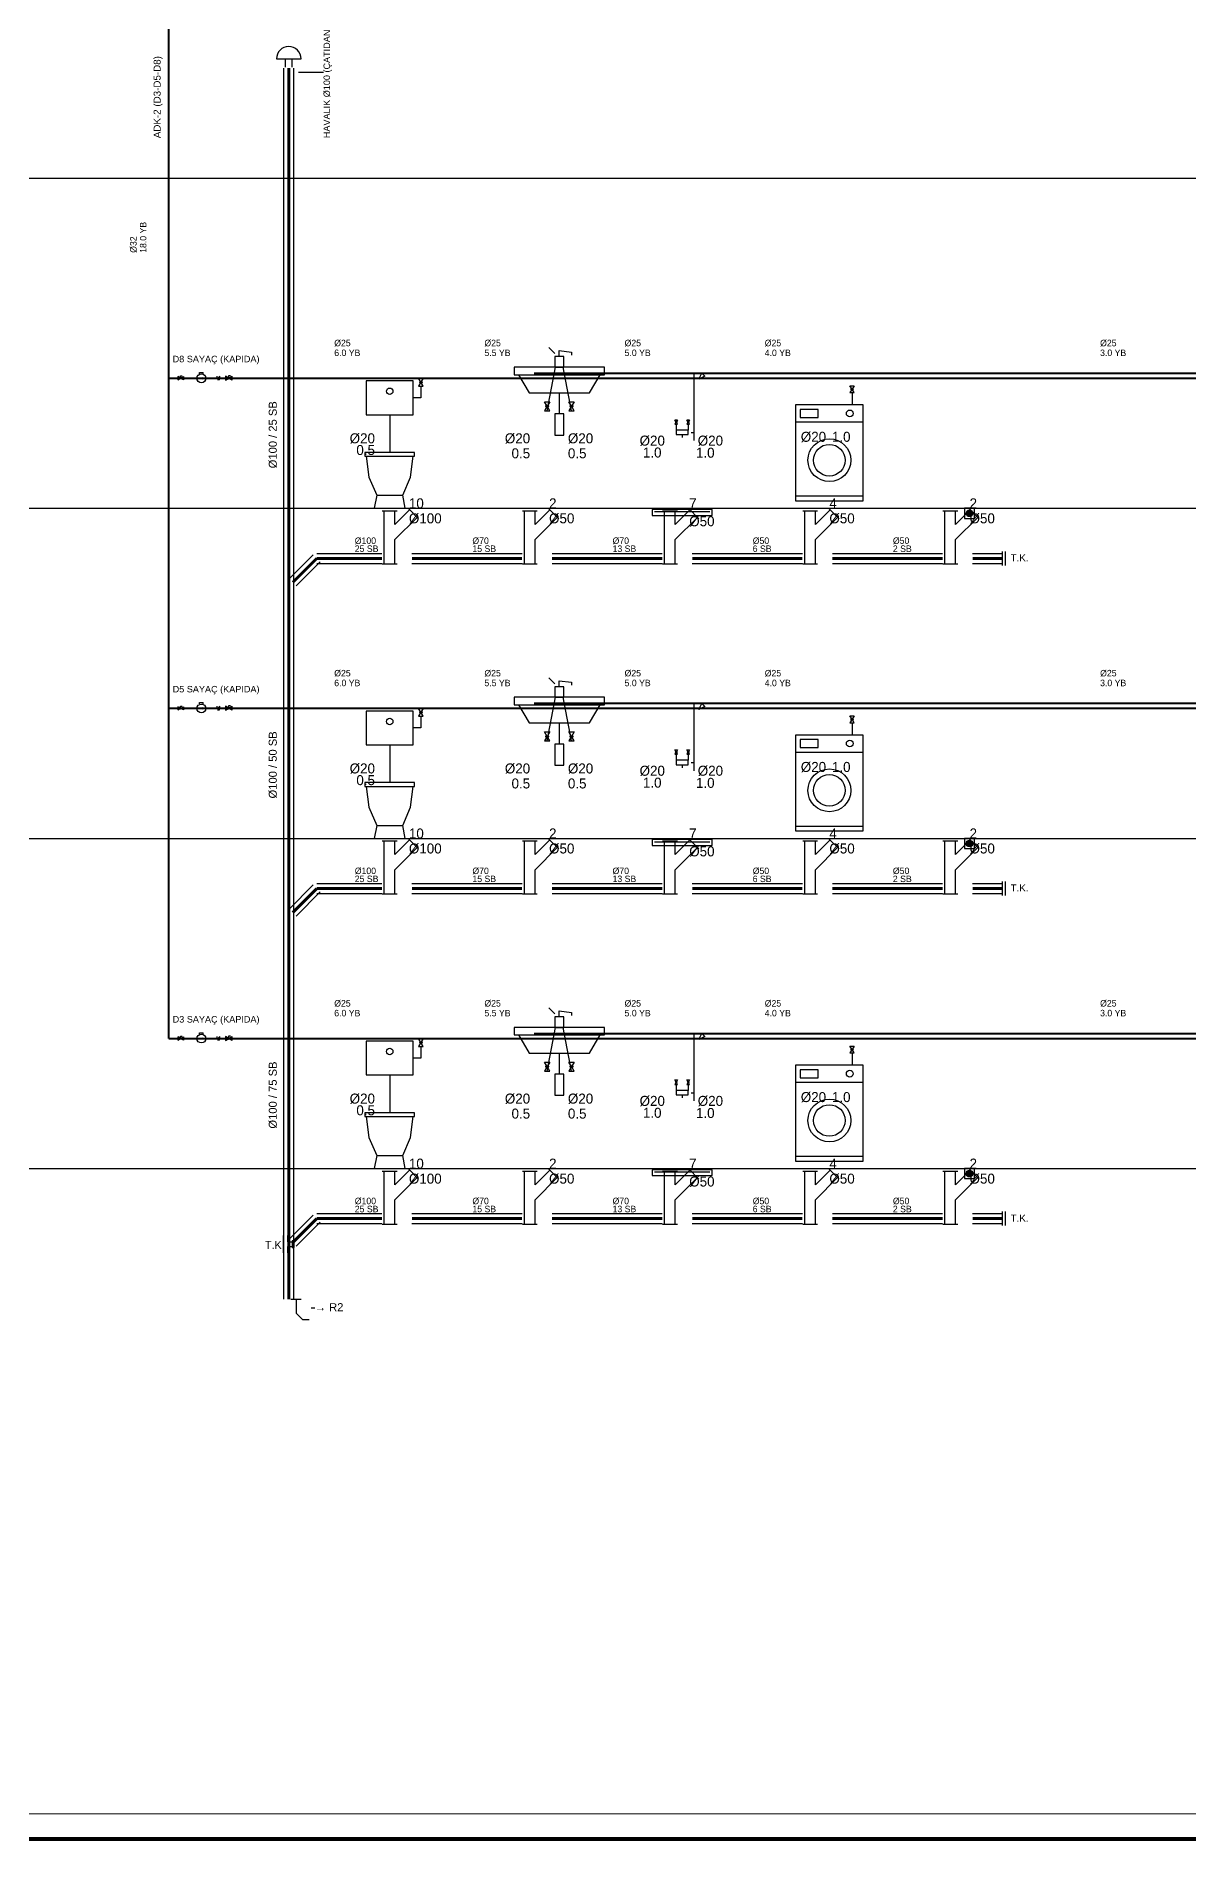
# Model space of a CAD drawing. Header units: centimetres. Extents: x -7420 to 31836, y -2 to 2802.
# Drawn here: x 21798 to 22949, y -2 to 1802 of the extents above; entities that cross this region are included whole.
import ezdxf
from ezdxf.enums import TextEntityAlignment as Align

# ---------------------------------------------------------------- set-up
doc = ezdxf.new("R2010")
doc.units = ezdxf.units.CM
doc.linetypes.add('BASMA HATTI', pattern=[31, 25, -6])
doc.linetypes.add('PIS', pattern=[38, 30, -8])
for name, color, linetype in [('ROTAS-PAFTA', 7, 'CONTINUOUS'), ('ROTAS-PIS-SU-BORUSU', 6, 'PIS'), ('ROTAS-PISSU-CAP', 211, 'CONTINUOUS'), ('ROTAS-PVC', 43, 'CONTINUOUS'), ('ROTAS-SEMA', 8, 'CONTINUOUS'), ('ROTAS-SEMBOL-KILAVUZ', 8, 'Continuous'), ('ROTAS-SICAKSU-BORU', 1, 'BASMA HATTI'), ('ROTAS-SOGUKSU-BORU', 5, 'CONTINUOUS'), ('ROTAS-TEFRIS', 15, 'CONTINUOUS'), ('ROTAS-TEMIZSU-CAP', 101, 'CONTINUOUS'), ('ROTAS-VANA', 1, 'CONTINUOUS')]:
    doc.layers.add(name, color=color, linetype=linetype)
doc.styles.add('ROTAS', font='arial.ttf')

# ---------------------------------------------------------------- blocks, each defined once
blk = doc.blocks.new('ROTAS-TEMIZ-SU-CAP-MB')
for tag, p in [('SOCP_001', (0.83, 4.92)), ('SO_001', (0.83, 3.42)), ('SCCP_001', (0.83, 1.92)), ('SC_001', (0.83, 0.42))]:
    blk.add_attdef(tag, p, '', height=1)
blk = doc.blocks.new('ROTAS-KURESEL-VANA')
for p, q in [((0, 3.1), (0, 8)), ((0, 8), (5.4, 8))]:
    blk.add_line(p, q)
for points in [[(-9, 5.8), (-9, -5), (0, 0.4)], [(9, 5.8), (9, -5), (0, 0.4)]]:
    blk.add_lwpolyline(points, close=True)
blk.add_circle((0, 0.4), 2.71)
blk.add_attdef('CAP', text='', height=10).set_placement((-1.1, 0), align=Align.CENTER)
blk = doc.blocks.new('ROTAS-SU-SAYACI')
h = blk.add_hatch(color=256)
h.dxf.hatch_style = 1
h.paths.add_polyline_path([(6.1, 0), (3.2, 0.7), (3.2, -0.7)])
for p, q in [((-3.2, 0), (6.1, 0)), ((-1.7, 7.4), (-1.7, 9.8)), ((-1.7, 9.8), (4.2, 9.8)), ((4.2, 7.4), (4.2, 9.8))]:
    blk.add_line(p, q)
blk.add_lwpolyline([(6.1, 0), (3.2, 0.7), (3.2, -0.7)], close=True)
blk.add_circle((1.2, 0), 7.34)
blk.add_attdef('CAP', (2, 0.9), '', height=2.5, rotation=225)
blk = doc.blocks.new('ROTAS-CEKVALF-VANA')
h = blk.add_hatch(color=256)
h.dxf.hatch_style = 1
h.paths.add_polyline_path([(3.1, -4.5), (1.3, -4.1), (1.3, -5)])
for p, q in [((-5.3, -1.8), (-5.3, 7.3)), ((-5.3, -1.8), (3.9, 7.3)), ((3.9, -1.8), (3.9, 7.3)), ((-4.5, -4.5), (3.1, -4.5))]:
    blk.add_line(p, q)
blk.add_lwpolyline([(3.1, -4.5), (1.3, -4.1), (1.3, -5)], close=True)
blk.add_attdef('CAP', text='', height=5, rotation=153.43495).set_placement((0, 0), align=Align.CENTER)
blk = doc.blocks.new('ROTAS-KLOZET-SEMA')
blk.add_line((-19.2, 93.6), (-19.2, 55.9))
for points in [[(-42.6, 93.6), (4.2, 93.6), (4.2, 127.4), (-42.6, 127.4)], [(9.7, 130), (14.4, 130), (12, 126.1)], [(9.7, 122.2), (14.4, 122.2), (12, 126.1)], [(-43.9, 52), (5.5, 52), (5.5, 55.9), (-43.9, 55.9)]]:
    blk.add_lwpolyline(points, close=True)
for points in [[(12, 122.2), (12, 110.5), (4.2, 110.5)], [(-42.6, 52), (-40, 31.2), (-32.2, 13), (-6.2, 13), (1.6, 31.2), (4.2, 52)], [(-32.2, 13), (-34.8, 0), (-3.6, 0), (-6.2, 13)]]:
    blk.add_lwpolyline(points)
for centre, radius in [((12, 126.1), 1.17), ((-19.2, 117), 3.25)]:
    blk.add_circle(centre, radius)
for tag, p in [('SOCP', (-33.9, 70)), ('SO', (-33.9, 58.3))]:
    blk.add_attdef(tag, text='', height=10).set_placement(p, align=Align.MIDDLE_RIGHT)
for tag, p in [('PS', (0, 5)), ('PSCP', (0, -10))]:
    blk.add_attdef(tag, text='', height=10).set_placement(p, align=Align.MIDDLE_LEFT)
blk = doc.blocks.new('ROTAS-PVC-CATAL-SAG')
for p, q in [((9.7, -10.5), (-0.8, 0)), ((-26.7, -2.4), (-11.8, -2.4)), ((-24.6, -55.5), (-24.6, -2.4)), ((-14, -16.1), (0.7, -1.5)), ((-14, -16.1), (-14, -2.4)), ((-14, -31.2), (8.2, -9)), ((-14, -55.5), (-14, -31.2)), ((-26.7, -55.5), (-11.8, -55.5))]:
    blk.add_line(p, q)
blk = doc.blocks.new('ROTAS-LAVABO-SEMA')
for p, q in [((5.7, 154.7), (-0.3, 160.7)), ((-1.8, 97.5), (6.5, 141.2)), ((22.3, 97.5), (14, 141.2)), ((10.2, 115.5), (10.2, 94.4))]:
    blk.add_line(p, q)
for points in [[(5.7, 141.2), (14.7, 141.2), (14.7, 151.7), (5.7, 151.7)], [(-35, 133.6), (55.4, 133.6), (55.4, 141.2), (-35, 141.2)], [(-4.5, 106.5), (0.9, 106.5), (-1.8, 102)], [(-4.5, 97.5), (0.9, 97.5), (-1.8, 102)], [(5.7, 73.3), (14.7, 73.3), (14.7, 94.4), (5.7, 94.4)], [(19.6, 106.5), (25, 106.5), (22.3, 102)], [(19.6, 97.5), (25, 97.5), (22.3, 102)]]:
    blk.add_lwpolyline(points, close=True)
for points in [[(10.2, 151.7), (10.2, 157.7), (22.3, 156.2), (22.3, 153.2)], [(-30.5, 133.6), (-19.9, 115.5), (40.4, 115.5), (50.9, 133.6)]]:
    blk.add_lwpolyline(points)
for centre in [(-1.8, 102), (22.3, 102)]:
    blk.add_circle(centre, 1.36)
for tag, p in [('SCCP', (-18.9, 70)), ('SC', (-18.9, 55))]:
    blk.add_attdef(tag, text='', height=10).set_placement(p, align=Align.MIDDLE_RIGHT)
for tag, p in [('SOCP', (18.8, 70)), ('SO', (18.8, 55)), ('PS', (0, 5)), ('PSCP', (0, -10))]:
    blk.add_attdef(tag, text='', height=10).set_placement(p, align=Align.MIDDLE_LEFT)
blk = doc.blocks.new('ROTAS-DUS-TEKNESI-SEMA')
for p, q in [((5, 67.7), (5, 135)), ((-12.9, 84.2), (-12.9, 78.2)), ((-7, 73.7), (-7, 70.7)), ((-1, 84.2), (-1, 78.2)), ((2, 75.9), (5, 75.9)), ((-34.6, -3.3), (20.7, -3.3))]:
    blk.add_line(p, q)
blk.add_lwpolyline([(5, 135), (12.5, 135), (15.5, 132), (9.5, 129), (12.5, 135)])
for points in [[(-14.3, 88.6), (-11.6, 88.6), (-12.9, 86.4)], [(-14.3, 84.2), (-11.6, 84.2), (-12.9, 86.4)], [(-12.9, 73.7), (-1, 73.7), (-1, 78.2), (-12.9, 78.2)], [(-2.3, 88.6), (0.4, 88.6), (-1, 86.4)], [(-2.3, 84.2), (0.4, 84.2), (-1, 86.4)], [(-36.9, -7), (23, -7), (23, -1.1), (-36.9, -1.1)]]:
    blk.add_lwpolyline(points, close=True)
for centre in [(-12.9, 86.4), (-1, 86.4)]:
    blk.add_circle(centre, 0.673)
for tag, p in [('SCCP', (-24.3, 67.7)), ('SC', (-27.7, 55.8))]:
    blk.add_attdef(tag, text='', height=10).set_placement(p, align=Align.MIDDLE_RIGHT)
for tag, p in [('SOCP', (8.5, 67.7)), ('PS', (-0.1, 5)), ('PSCP', (0, -12.9))]:
    blk.add_attdef(tag, text='', height=10).set_placement(p, align=Align.MIDDLE_LEFT)
blk.add_attdef('SO', text='', height=10).set_placement((16, 50.6), align=Align.CENTER)
blk = doc.blocks.new('ROTAS-CAMASIR-MAKINESI-SEMA')
for p, q in [((22.6, 115.7), (22.6, 103.3)), ((-33.8, 86.4), (33.8, 86.4))]:
    blk.add_line(p, q)
for points in [[(20.5, 122.5), (24.6, 122.5), (22.6, 119.1)], [(20.5, 115.7), (24.6, 115.7), (22.6, 119.1)], [(-33.8, 7.5), (33.8, 7.5), (33.8, 103.3), (-33.8, 103.3)], [(-29.3, 90.9), (-11.3, 90.9), (-11.3, 98.8), (-29.3, 98.8)], [(-33.8, 7.5), (33.8, 7.5), (33.8, 12), (-33.8, 12)]]:
    blk.add_lwpolyline(points, close=True)
for centre, radius in [((22.6, 119.1), 1.01), ((20.3, 94.9), 3.38), ((0, 48.1), 21.4), ((0, 48.1), 15.8)]:
    blk.add_circle(centre, radius)
blk.add_attdef('SOCP', text='', height=10).set_placement((-3.3, 71.5), align=Align.MIDDLE_RIGHT)
for tag, p in [('SO', (2.5, 71.5)), ('PS', (0, 5)), ('PSCP', (0, -10))]:
    blk.add_attdef(tag, text='', height=10).set_placement(p, align=Align.MIDDLE_LEFT)
blk = doc.blocks.new('ROTAS-YER-SUZGECI-DN50-SEMA')
for p, q in [((-3.3, -5), (3.3, -5)), ((-3.1, -3.9), (3.1, -3.9)), ((-3.1, -6.1), (3.1, -6.1)), ((-2.4, -2.7), (2.4, -2.7)), ((-2.4, -7.3), (2.4, -7.3))]:
    blk.add_line(p, q)
blk.add_lwpolyline([(-5, -10), (5, -10), (5, 0), (-5, 0)], close=True)
blk.add_circle((0, -5), 3.33)
for tag, p in [('PS', (0, 5)), ('PSCP', (0, -10))]:
    blk.add_attdef(tag, text='', height=10).set_placement(p, align=Align.MIDDLE_LEFT)
blk = doc.blocks.new('ROTAS-PIS-SU-CAP-SB')
for tag, p in [('PSCP_001', (0.83, 1.29)), ('PS_001', (0.83, 0.07))]:
    blk.add_attdef(tag, p, '', height=1)
blk = doc.blocks.new('ROTAS-KOLON-HAVALIK-SAPKASI')
for p, q in [((-7.7, 5.8), (7.7, 5.8)), ((-2.1, 0.7), (-2.1, 5.8)), ((2.1, 0.7), (2.1, 5.8))]:
    blk.add_line(p, q)
blk.add_arc((0, 5.8), 7.69, 0, 180)
blk = doc.blocks.new('ROTAS-TEMIZLEME-KAPAGI-KOLON')
for p, q in [((-6.6, -11), (-6.6, 11)), ((-1.1, 2.8), (-1.1, 11)), ((-1.1, 2.8), (4.4, 2.8)), ((5.5, -1.8), (5.5, 1.8)), ((-1.1, -11), (-1.1, -2.8)), ((-1.1, -2.8), (4.4, -2.8))]:
    blk.add_line(p, q)
blk.add_lwpolyline([(4.4, -4.1), (6.6, -4.1), (6.6, 4.1), (4.4, 4.1)], close=True)
blk.add_attdef('TK', (-29.6, -6), '', height=10)
blk = doc.blocks.new('ROTAS-PVC-DIRSEK')
blk.add_line((2.2, 0), (12.5, 0))
blk.add_lwpolyline([(7.4, 0), (7.4, -14), (13.8, -20.4), (20.3, -20.4)])

msp = doc.modelspace()

# ---------------------------------------------------------------- linework, layer by layer
at = {"layer": 'ROTAS-PAFTA'}
for points, const_width in [([(15040, 0), (26330, 0), (26330, 2800), (15040, 2800)], 4), ([(15065, 25), (26305, 25), (26305, 2775), (15065, 2775)], 1)]:
    msp.add_lwpolyline(points, close=True, dxfattribs=dict(at, const_width=const_width))
at = {"layer": 'ROTAS-PIS-SU-BORUSU', "const_width": 3}
for points in [[(22050, 539.5), (22050, 1770)], [(22078, 1280), (22054, 1256)], [(22078, 1280), (22143, 1280)], [(22173, 1280), (22283, 1280)], [(22313, 1280), (22423, 1280)], [(22453, 1280), (22563, 1280)], [(22593, 1280), (22703, 1280)], [(22733, 1280), (22763, 1280)], [(22078, 950), (22054, 926)], [(22078, 950), (22143, 950)], [(22173, 950), (22283, 950)], [(22313, 950), (22423, 950)], [(22453, 950), (22563, 950)], [(22593, 950), (22703, 950)], [(22733, 950), (22763, 950)], [(22078, 620), (22054, 596)], [(22078, 620), (22143, 620)], [(22173, 620), (22283, 620)], [(22313, 620), (22423, 620)], [(22453, 620), (22563, 620)], [(22593, 620), (22703, 620)], [(22733, 620), (22763, 620)]]:
    msp.add_lwpolyline(points, dxfattribs=at)
at = {"layer": 'ROTAS-PVC'}
for p, q in [((22045, 539.5), (22045, 1770)), ((22055, 539.5), (22055, 1770)), ((22074.5, 1283.5), (22050.5, 1259.5)), ((22078, 1285), (22143, 1285)), ((22173, 1285), (22283, 1285)), ((22313, 1285), (22423, 1285)), ((22453, 1285), (22563, 1285)), ((22593, 1285), (22703, 1285)), ((22733, 1285), (22763, 1285)), ((22763, 1273), (22763, 1287)), ((22766, 1273), (22766, 1287)), ((22081.5, 1276.5), (22057.5, 1252.5)), ((22078, 1275), (22143, 1275)), ((22173, 1275), (22283, 1275)), ((22313, 1275), (22423, 1275)), ((22453, 1275), (22563, 1275)), ((22593, 1275), (22703, 1275)), ((22733, 1275), (22763, 1275)), ((22763, 943), (22763, 957)), ((22766, 943), (22766, 957)), ((22074.5, 953.5), (22050.5, 929.5)), ((22081.5, 946.5), (22057.5, 922.5)), ((22078, 955), (22143, 955)), ((22078, 945), (22143, 945)), ((22173, 955), (22283, 955)), ((22173, 945), (22283, 945)), ((22313, 955), (22423, 955)), ((22313, 945), (22423, 945)), ((22453, 955), (22563, 955)), ((22453, 945), (22563, 945)), ((22593, 955), (22703, 955)), ((22593, 945), (22703, 945)), ((22733, 955), (22763, 955)), ((22733, 945), (22763, 945)), ((22074.5, 623.5), (22050.5, 599.5)), ((22081.5, 616.5), (22057.5, 592.5)), ((22078, 625), (22143, 625)), ((22078, 615), (22143, 615)), ((22173, 625), (22283, 625)), ((22173, 615), (22283, 615)), ((22313, 625), (22423, 625)), ((22313, 615), (22423, 615)), ((22453, 625), (22563, 625)), ((22453, 615), (22563, 615)), ((22593, 625), (22703, 625)), ((22593, 615), (22703, 615)), ((22733, 625), (22763, 625)), ((22733, 615), (22763, 615)), ((22763, 613), (22763, 627)), ((22766, 613), (22766, 627))]:
    msp.add_line(p, q, dxfattribs=at)
at = {"layer": 'ROTAS-SEMA'}
for points in [[(15140, 1660), (26230, 1660)], [(15140, 1330), (26230, 1330)], [(15140, 1000), (26230, 1000)], [(15140, 670), (26230, 670)]]:
    msp.add_lwpolyline(points, dxfattribs=at)
at = {"layer": 'ROTAS-SEMBOL-KILAVUZ'}
for p, q in [((22084.8, 1765.5), (22059.7, 1765.5)), ((22076, 530.4), (22072.3, 530.4))]:
    msp.add_line(p, q, dxfattribs=at)
at = {"layer": 'ROTAS-SICAKSU-BORU', "const_width": 2}
for points in [[(24345, 1465), (22295, 1465)], [(24345, 1135), (22295, 1135)], [(24345, 805), (22295, 805)]]:
    msp.add_lwpolyline(points, dxfattribs=at)
at = {"layer": 'ROTAS-SOGUKSU-BORU', "const_width": 2}
for points in [[(21930, 1915), (21930, 800)], [(21930, 1460), (22010, 1460)], [(22010, 1460), (24360, 1460)], [(21930, 1130), (22010, 1130)], [(22010, 1130), (24360, 1130)], [(21930, 800), (22010, 800)], [(22010, 800), (24360, 800)]]:
    msp.add_lwpolyline(points, dxfattribs=at)

# ---------------------------------------------------------------- block references
at = {"layer": 'ROTAS-TEFRIS', "xscale": 1.6, "yscale": 1.6}
msp.add_blockref('ROTAS-KOLON-HAVALIK-SAPKASI', (22050, 1770), dxfattribs=at)
at = {"layer": 'ROTAS-TEFRIS'}
ref = msp.add_blockref('ROTAS-TEMIZ-SU-CAP-MB', (21930, 1580), dxfattribs=dict(at, xscale=6.5, yscale=6.5, rotation=90))
ref.add_attrib('SO_001', '18.0 YB', (21907.8, 1585.4), dxfattribs={"height": 6.5, "rotation": 90})
ref.add_attrib('SOCP_001', 'Ø32', (21898, 1585.4), dxfattribs={"height": 6.5, "rotation": 90})
ref = msp.add_blockref('ROTAS-TEMIZ-SU-CAP-MB', (22090, 1460), dxfattribs=dict(at, xscale=6.5, yscale=6.5))
ref.add_attrib('SO_001', '6.0 YB', (22095.4, 1482.2), dxfattribs={"height": 6.5})
ref.add_attrib('SOCP_001', 'Ø25', (22095.4, 1492), dxfattribs={"height": 6.5})
ref = msp.add_blockref('ROTAS-TEMIZ-SU-CAP-MB', (22240, 1460), dxfattribs=dict(at, xscale=6.5, yscale=6.5))
ref.add_attrib('SO_001', '5.5 YB', (22245.4, 1482.2), dxfattribs={"height": 6.5})
ref.add_attrib('SOCP_001', 'Ø25', (22245.4, 1492), dxfattribs={"height": 6.5})
ref = msp.add_blockref('ROTAS-TEMIZ-SU-CAP-MB', (22380, 1460), dxfattribs=dict(at, xscale=6.5, yscale=6.5))
ref.add_attrib('SO_001', '5.0 YB', (22385.4, 1482.2), dxfattribs={"height": 6.5})
ref.add_attrib('SOCP_001', 'Ø25', (22385.4, 1492), dxfattribs={"height": 6.5})
ref = msp.add_blockref('ROTAS-TEMIZ-SU-CAP-MB', (22520, 1460), dxfattribs=dict(at, xscale=6.5, yscale=6.5))
ref.add_attrib('SO_001', '4.0 YB', (22525.4, 1482.2), dxfattribs={"height": 6.5})
ref.add_attrib('SOCP_001', 'Ø25', (22525.4, 1492), dxfattribs={"height": 6.5})
ref = msp.add_blockref('ROTAS-TEMIZ-SU-CAP-MB', (22855, 1460), dxfattribs=dict(at, xscale=6.5, yscale=6.5))
ref.add_attrib('SO_001', '3.0 YB', (22860.4, 1482.2), dxfattribs={"height": 6.5})
ref.add_attrib('SOCP_001', 'Ø25', (22860.4, 1492), dxfattribs={"height": 6.5})
ref = msp.add_blockref('ROTAS-LAVABO-SEMA', (22310, 1330), dxfattribs=at)
ref.add_attrib('SO', '0.5', dxfattribs={"height": 10}).set_placement((22328.8, 1385), align=Align.MIDDLE_LEFT)
ref.add_attrib('SOCP', 'Ø20', dxfattribs={"height": 10}).set_placement((22328.8, 1400), align=Align.MIDDLE_LEFT)
ref.add_attrib('SC', '0.5', dxfattribs={"height": 10}).set_placement((22291.1, 1385), align=Align.MIDDLE_RIGHT)
ref.add_attrib('SCCP', 'Ø20', dxfattribs={"height": 10}).set_placement((22291.1, 1400), align=Align.MIDDLE_RIGHT)
ref.add_attrib('PSCP', 'Ø50', dxfattribs={"height": 10}).set_placement((22310, 1320), align=Align.MIDDLE_LEFT)
ref.add_attrib('PS', '2', dxfattribs={"height": 10}).set_placement((22310, 1335), align=Align.MIDDLE_LEFT)
ref = msp.add_blockref('ROTAS-DUS-TEKNESI-SEMA', (22450, 1330), dxfattribs=at)
ref.add_attrib('SO', '1.0', dxfattribs={"height": 10}).set_placement((22466, 1380.6), align=Align.CENTER)
ref.add_attrib('SOCP', 'Ø20', dxfattribs={"height": 10}).set_placement((22458.5, 1397.7), align=Align.MIDDLE_LEFT)
ref.add_attrib('SC', '1.0', dxfattribs={"height": 10}).set_placement((22422.3, 1385.8), align=Align.MIDDLE_RIGHT)
ref.add_attrib('SCCP', 'Ø20', dxfattribs={"height": 10}).set_placement((22425.7, 1397.7), align=Align.MIDDLE_RIGHT)
ref.add_attrib('PSCP', 'Ø50', dxfattribs={"height": 10}).set_placement((22450, 1317.1), align=Align.MIDDLE_LEFT)
ref.add_attrib('PS', '7', dxfattribs={"height": 10}).set_placement((22449.9, 1335), align=Align.MIDDLE_LEFT)
ref = msp.add_blockref('ROTAS-KLOZET-SEMA', (22170, 1330), dxfattribs=at)
ref.add_attrib('SO', '0.5', dxfattribs={"height": 10}).set_placement((22136.1, 1388.3), align=Align.MIDDLE_RIGHT)
ref.add_attrib('SOCP', 'Ø20', dxfattribs={"height": 10}).set_placement((22136.1, 1400), align=Align.MIDDLE_RIGHT)
ref.add_attrib('PSCP', 'Ø100', dxfattribs={"height": 10}).set_placement((22170, 1320), align=Align.MIDDLE_LEFT)
ref.add_attrib('PS', '10', dxfattribs={"height": 10}).set_placement((22170, 1335), align=Align.MIDDLE_LEFT)
ref = msp.add_blockref('ROTAS-CAMASIR-MAKINESI-SEMA', (22590, 1330), dxfattribs=at)
ref.add_attrib('SO', '1.0', dxfattribs={"height": 10}).set_placement((22592.5, 1401.5), align=Align.MIDDLE_LEFT)
ref.add_attrib('SOCP', 'Ø20', dxfattribs={"height": 10}).set_placement((22586.7, 1401.5), align=Align.MIDDLE_RIGHT)
ref.add_attrib('PSCP', 'Ø50', dxfattribs={"height": 10}).set_placement((22590, 1320), align=Align.MIDDLE_LEFT)
ref.add_attrib('PS', '4', dxfattribs={"height": 10}).set_placement((22590, 1335), align=Align.MIDDLE_LEFT)
ref = msp.add_blockref('ROTAS-YER-SUZGECI-DN50-SEMA', (22730, 1330), dxfattribs=at)
ref.add_attrib('PSCP', 'Ø50', dxfattribs={"height": 10}).set_placement((22730, 1320), align=Align.MIDDLE_LEFT)
ref.add_attrib('PS', '2', dxfattribs={"height": 10}).set_placement((22730, 1335), align=Align.MIDDLE_LEFT)
for name, p in [('ROTAS-PVC-CATAL-SAG', (22170, 1330)), ('ROTAS-PVC-CATAL-SAG', (22310, 1330)), ('ROTAS-PVC-CATAL-SAG', (22450, 1330)), ('ROTAS-PVC-CATAL-SAG', (22590, 1330)), ('ROTAS-PVC-CATAL-SAG', (22730, 1330)), ('ROTAS-PVC-CATAL-SAG', (22170, 1000)), ('ROTAS-PVC-CATAL-SAG', (22310, 1000)), ('ROTAS-PVC-CATAL-SAG', (22450, 1000)), ('ROTAS-PVC-CATAL-SAG', (22590, 1000)), ('ROTAS-PVC-CATAL-SAG', (22730, 1000)), ('ROTAS-PVC-CATAL-SAG', (22170, 670)), ('ROTAS-PVC-CATAL-SAG', (22310, 670)), ('ROTAS-PVC-CATAL-SAG', (22450, 670)), ('ROTAS-PVC-CATAL-SAG', (22590, 670)), ('ROTAS-PVC-CATAL-SAG', (22730, 670)), ('ROTAS-PVC-DIRSEK', (22050, 539.5))]:
    msp.add_blockref(name, p, dxfattribs=at)
ref = msp.add_blockref('ROTAS-PIS-SU-CAP-SB', (22110.5, 1286), dxfattribs=dict(at, xscale=6.5, yscale=6.5))
ref.add_attrib('PSCP_001', 'Ø100', (22115.9, 1294.4), dxfattribs={"height": 6.5})
ref.add_attrib('PS_001', '25 SB', (22115.9, 1286.4), dxfattribs={"height": 6.5})
ref = msp.add_blockref('ROTAS-PIS-SU-CAP-SB', (22228, 1286), dxfattribs=dict(at, xscale=6.5, yscale=6.5))
ref.add_attrib('PSCP_001', 'Ø70', (22233.4, 1294.4), dxfattribs={"height": 6.5})
ref.add_attrib('PS_001', '15 SB', (22233.4, 1286.4), dxfattribs={"height": 6.5})
ref = msp.add_blockref('ROTAS-PIS-SU-CAP-SB', (22368, 1286), dxfattribs=dict(at, xscale=6.5, yscale=6.5))
ref.add_attrib('PSCP_001', 'Ø70', (22373.4, 1294.4), dxfattribs={"height": 6.5})
ref.add_attrib('PS_001', '13 SB', (22373.4, 1286.4), dxfattribs={"height": 6.5})
ref = msp.add_blockref('ROTAS-PIS-SU-CAP-SB', (22508, 1286), dxfattribs=dict(at, xscale=6.5, yscale=6.5))
ref.add_attrib('PSCP_001', 'Ø50', (22513.4, 1294.4), dxfattribs={"height": 6.5})
ref.add_attrib('PS_001', '6 SB', (22513.4, 1286.4), dxfattribs={"height": 6.5})
ref = msp.add_blockref('ROTAS-PIS-SU-CAP-SB', (22648, 1286), dxfattribs=dict(at, xscale=6.5, yscale=6.5))
ref.add_attrib('PSCP_001', 'Ø50', (22653.4, 1294.4), dxfattribs={"height": 6.5})
ref.add_attrib('PS_001', '2 SB', (22653.4, 1286.4), dxfattribs={"height": 6.5})
ref = msp.add_blockref('ROTAS-TEMIZ-SU-CAP-MB', (22090, 1130), dxfattribs=dict(at, xscale=6.5, yscale=6.5))
ref.add_attrib('SO_001', '6.0 YB', (22095.4, 1152.2), dxfattribs={"height": 6.5})
ref.add_attrib('SOCP_001', 'Ø25', (22095.4, 1162), dxfattribs={"height": 6.5})
ref = msp.add_blockref('ROTAS-TEMIZ-SU-CAP-MB', (22240, 1130), dxfattribs=dict(at, xscale=6.5, yscale=6.5))
ref.add_attrib('SO_001', '5.5 YB', (22245.4, 1152.2), dxfattribs={"height": 6.5})
ref.add_attrib('SOCP_001', 'Ø25', (22245.4, 1162), dxfattribs={"height": 6.5})
ref = msp.add_blockref('ROTAS-LAVABO-SEMA', (22310, 1000), dxfattribs=at)
ref.add_attrib('SO', '0.5', dxfattribs={"height": 10}).set_placement((22328.8, 1055), align=Align.MIDDLE_LEFT)
ref.add_attrib('SOCP', 'Ø20', dxfattribs={"height": 10}).set_placement((22328.8, 1070), align=Align.MIDDLE_LEFT)
ref.add_attrib('SC', '0.5', dxfattribs={"height": 10}).set_placement((22291.1, 1055), align=Align.MIDDLE_RIGHT)
ref.add_attrib('SCCP', 'Ø20', dxfattribs={"height": 10}).set_placement((22291.1, 1070), align=Align.MIDDLE_RIGHT)
ref.add_attrib('PSCP', 'Ø50', dxfattribs={"height": 10}).set_placement((22310, 990), align=Align.MIDDLE_LEFT)
ref.add_attrib('PS', '2', dxfattribs={"height": 10}).set_placement((22310, 1005), align=Align.MIDDLE_LEFT)
ref = msp.add_blockref('ROTAS-TEMIZ-SU-CAP-MB', (22380, 1130), dxfattribs=dict(at, xscale=6.5, yscale=6.5))
ref.add_attrib('SO_001', '5.0 YB', (22385.4, 1152.2), dxfattribs={"height": 6.5})
ref.add_attrib('SOCP_001', 'Ø25', (22385.4, 1162), dxfattribs={"height": 6.5})
ref = msp.add_blockref('ROTAS-TEMIZ-SU-CAP-MB', (22520, 1130), dxfattribs=dict(at, xscale=6.5, yscale=6.5))
ref.add_attrib('SO_001', '4.0 YB', (22525.4, 1152.2), dxfattribs={"height": 6.5})
ref.add_attrib('SOCP_001', 'Ø25', (22525.4, 1162), dxfattribs={"height": 6.5})
ref = msp.add_blockref('ROTAS-TEMIZ-SU-CAP-MB', (22855, 1130), dxfattribs=dict(at, xscale=6.5, yscale=6.5))
ref.add_attrib('SO_001', '3.0 YB', (22860.4, 1152.2), dxfattribs={"height": 6.5})
ref.add_attrib('SOCP_001', 'Ø25', (22860.4, 1162), dxfattribs={"height": 6.5})
ref = msp.add_blockref('ROTAS-KLOZET-SEMA', (22170, 1000), dxfattribs=at)
ref.add_attrib('SO', '0.5', dxfattribs={"height": 10}).set_placement((22136.1, 1058.3), align=Align.MIDDLE_RIGHT)
ref.add_attrib('SOCP', 'Ø20', dxfattribs={"height": 10}).set_placement((22136.1, 1070), align=Align.MIDDLE_RIGHT)
ref.add_attrib('PSCP', 'Ø100', dxfattribs={"height": 10}).set_placement((22170, 990), align=Align.MIDDLE_LEFT)
ref.add_attrib('PS', '10', dxfattribs={"height": 10}).set_placement((22170, 1005), align=Align.MIDDLE_LEFT)
ref = msp.add_blockref('ROTAS-DUS-TEKNESI-SEMA', (22450, 1000), dxfattribs=at)
ref.add_attrib('SO', '1.0', dxfattribs={"height": 10}).set_placement((22466, 1050.6), align=Align.CENTER)
ref.add_attrib('SOCP', 'Ø20', dxfattribs={"height": 10}).set_placement((22458.5, 1067.7), align=Align.MIDDLE_LEFT)
ref.add_attrib('SC', '1.0', dxfattribs={"height": 10}).set_placement((22422.3, 1055.8), align=Align.MIDDLE_RIGHT)
ref.add_attrib('SCCP', 'Ø20', dxfattribs={"height": 10}).set_placement((22425.7, 1067.7), align=Align.MIDDLE_RIGHT)
ref.add_attrib('PSCP', 'Ø50', dxfattribs={"height": 10}).set_placement((22450, 987.1), align=Align.MIDDLE_LEFT)
ref.add_attrib('PS', '7', dxfattribs={"height": 10}).set_placement((22449.9, 1005), align=Align.MIDDLE_LEFT)
ref = msp.add_blockref('ROTAS-CAMASIR-MAKINESI-SEMA', (22590, 1000), dxfattribs=at)
ref.add_attrib('SO', '1.0', dxfattribs={"height": 10}).set_placement((22592.5, 1071.5), align=Align.MIDDLE_LEFT)
ref.add_attrib('SOCP', 'Ø20', dxfattribs={"height": 10}).set_placement((22586.7, 1071.5), align=Align.MIDDLE_RIGHT)
ref.add_attrib('PSCP', 'Ø50', dxfattribs={"height": 10}).set_placement((22590, 990), align=Align.MIDDLE_LEFT)
ref.add_attrib('PS', '4', dxfattribs={"height": 10}).set_placement((22590, 1005), align=Align.MIDDLE_LEFT)
ref = msp.add_blockref('ROTAS-YER-SUZGECI-DN50-SEMA', (22730, 1000), dxfattribs=at)
ref.add_attrib('PSCP', 'Ø50', dxfattribs={"height": 10}).set_placement((22730, 990), align=Align.MIDDLE_LEFT)
ref.add_attrib('PS', '2', dxfattribs={"height": 10}).set_placement((22730, 1005), align=Align.MIDDLE_LEFT)
ref = msp.add_blockref('ROTAS-PIS-SU-CAP-SB', (22110.5, 956), dxfattribs=dict(at, xscale=6.5, yscale=6.5))
ref.add_attrib('PSCP_001', 'Ø100', (22115.9, 964.4), dxfattribs={"height": 6.5})
ref.add_attrib('PS_001', '25 SB', (22115.9, 956.4), dxfattribs={"height": 6.5})
ref = msp.add_blockref('ROTAS-PIS-SU-CAP-SB', (22228, 956), dxfattribs=dict(at, xscale=6.5, yscale=6.5))
ref.add_attrib('PSCP_001', 'Ø70', (22233.4, 964.4), dxfattribs={"height": 6.5})
ref.add_attrib('PS_001', '15 SB', (22233.4, 956.4), dxfattribs={"height": 6.5})
ref = msp.add_blockref('ROTAS-PIS-SU-CAP-SB', (22368, 956), dxfattribs=dict(at, xscale=6.5, yscale=6.5))
ref.add_attrib('PSCP_001', 'Ø70', (22373.4, 964.4), dxfattribs={"height": 6.5})
ref.add_attrib('PS_001', '13 SB', (22373.4, 956.4), dxfattribs={"height": 6.5})
ref = msp.add_blockref('ROTAS-PIS-SU-CAP-SB', (22508, 956), dxfattribs=dict(at, xscale=6.5, yscale=6.5))
ref.add_attrib('PSCP_001', 'Ø50', (22513.4, 964.4), dxfattribs={"height": 6.5})
ref.add_attrib('PS_001', '6 SB', (22513.4, 956.4), dxfattribs={"height": 6.5})
ref = msp.add_blockref('ROTAS-PIS-SU-CAP-SB', (22648, 956), dxfattribs=dict(at, xscale=6.5, yscale=6.5))
ref.add_attrib('PSCP_001', 'Ø50', (22653.4, 964.4), dxfattribs={"height": 6.5})
ref.add_attrib('PS_001', '2 SB', (22653.4, 956.4), dxfattribs={"height": 6.5})
ref = msp.add_blockref('ROTAS-TEMIZ-SU-CAP-MB', (22090, 800), dxfattribs=dict(at, xscale=6.5, yscale=6.5))
ref.add_attrib('SO_001', '6.0 YB', (22095.4, 822.2), dxfattribs={"height": 6.5})
ref.add_attrib('SOCP_001', 'Ø25', (22095.4, 832), dxfattribs={"height": 6.5})
ref = msp.add_blockref('ROTAS-TEMIZ-SU-CAP-MB', (22240, 800), dxfattribs=dict(at, xscale=6.5, yscale=6.5))
ref.add_attrib('SO_001', '5.5 YB', (22245.4, 822.2), dxfattribs={"height": 6.5})
ref.add_attrib('SOCP_001', 'Ø25', (22245.4, 832), dxfattribs={"height": 6.5})
ref = msp.add_blockref('ROTAS-LAVABO-SEMA', (22310, 670), dxfattribs=at)
ref.add_attrib('SO', '0.5', dxfattribs={"height": 10}).set_placement((22328.8, 725), align=Align.MIDDLE_LEFT)
ref.add_attrib('SOCP', 'Ø20', dxfattribs={"height": 10}).set_placement((22328.8, 740), align=Align.MIDDLE_LEFT)
ref.add_attrib('SC', '0.5', dxfattribs={"height": 10}).set_placement((22291.1, 725), align=Align.MIDDLE_RIGHT)
ref.add_attrib('SCCP', 'Ø20', dxfattribs={"height": 10}).set_placement((22291.1, 740), align=Align.MIDDLE_RIGHT)
ref.add_attrib('PSCP', 'Ø50', dxfattribs={"height": 10}).set_placement((22310, 660), align=Align.MIDDLE_LEFT)
ref.add_attrib('PS', '2', dxfattribs={"height": 10}).set_placement((22310, 675), align=Align.MIDDLE_LEFT)
ref = msp.add_blockref('ROTAS-TEMIZ-SU-CAP-MB', (22380, 800), dxfattribs=dict(at, xscale=6.5, yscale=6.5))
ref.add_attrib('SO_001', '5.0 YB', (22385.4, 822.2), dxfattribs={"height": 6.5})
ref.add_attrib('SOCP_001', 'Ø25', (22385.4, 832), dxfattribs={"height": 6.5})
ref = msp.add_blockref('ROTAS-TEMIZ-SU-CAP-MB', (22520, 800), dxfattribs=dict(at, xscale=6.5, yscale=6.5))
ref.add_attrib('SO_001', '4.0 YB', (22525.4, 822.2), dxfattribs={"height": 6.5})
ref.add_attrib('SOCP_001', 'Ø25', (22525.4, 832), dxfattribs={"height": 6.5})
ref = msp.add_blockref('ROTAS-TEMIZ-SU-CAP-MB', (22855, 800), dxfattribs=dict(at, xscale=6.5, yscale=6.5))
ref.add_attrib('SO_001', '3.0 YB', (22860.4, 822.2), dxfattribs={"height": 6.5})
ref.add_attrib('SOCP_001', 'Ø25', (22860.4, 832), dxfattribs={"height": 6.5})
ref = msp.add_blockref('ROTAS-KLOZET-SEMA', (22170, 670), dxfattribs=at)
ref.add_attrib('SO', '0.5', dxfattribs={"height": 10}).set_placement((22136.1, 728.3), align=Align.MIDDLE_RIGHT)
ref.add_attrib('SOCP', 'Ø20', dxfattribs={"height": 10}).set_placement((22136.1, 740), align=Align.MIDDLE_RIGHT)
ref.add_attrib('PSCP', 'Ø100', dxfattribs={"height": 10}).set_placement((22170, 660), align=Align.MIDDLE_LEFT)
ref.add_attrib('PS', '10', dxfattribs={"height": 10}).set_placement((22170, 675), align=Align.MIDDLE_LEFT)
ref = msp.add_blockref('ROTAS-DUS-TEKNESI-SEMA', (22450, 670), dxfattribs=at)
ref.add_attrib('SO', '1.0', dxfattribs={"height": 10}).set_placement((22466, 720.6), align=Align.CENTER)
ref.add_attrib('SOCP', 'Ø20', dxfattribs={"height": 10}).set_placement((22458.5, 737.7), align=Align.MIDDLE_LEFT)
ref.add_attrib('SC', '1.0', dxfattribs={"height": 10}).set_placement((22422.3, 725.8), align=Align.MIDDLE_RIGHT)
ref.add_attrib('SCCP', 'Ø20', dxfattribs={"height": 10}).set_placement((22425.7, 737.7), align=Align.MIDDLE_RIGHT)
ref.add_attrib('PSCP', 'Ø50', dxfattribs={"height": 10}).set_placement((22450, 657.1), align=Align.MIDDLE_LEFT)
ref.add_attrib('PS', '7', dxfattribs={"height": 10}).set_placement((22449.9, 675), align=Align.MIDDLE_LEFT)
ref = msp.add_blockref('ROTAS-CAMASIR-MAKINESI-SEMA', (22590, 670), dxfattribs=at)
ref.add_attrib('SO', '1.0', dxfattribs={"height": 10}).set_placement((22592.5, 741.5), align=Align.MIDDLE_LEFT)
ref.add_attrib('SOCP', 'Ø20', dxfattribs={"height": 10}).set_placement((22586.7, 741.5), align=Align.MIDDLE_RIGHT)
ref.add_attrib('PSCP', 'Ø50', dxfattribs={"height": 10}).set_placement((22590, 660), align=Align.MIDDLE_LEFT)
ref.add_attrib('PS', '4', dxfattribs={"height": 10}).set_placement((22590, 675), align=Align.MIDDLE_LEFT)
ref = msp.add_blockref('ROTAS-YER-SUZGECI-DN50-SEMA', (22730, 670), dxfattribs=at)
ref.add_attrib('PSCP', 'Ø50', dxfattribs={"height": 10}).set_placement((22730, 660), align=Align.MIDDLE_LEFT)
ref.add_attrib('PS', '2', dxfattribs={"height": 10}).set_placement((22730, 675), align=Align.MIDDLE_LEFT)
ref = msp.add_blockref('ROTAS-PIS-SU-CAP-SB', (22110.5, 626), dxfattribs=dict(at, xscale=6.5, yscale=6.5))
ref.add_attrib('PSCP_001', 'Ø100', (22115.9, 634.4), dxfattribs={"height": 6.5})
ref.add_attrib('PS_001', '25 SB', (22115.9, 626.4), dxfattribs={"height": 6.5})
ref = msp.add_blockref('ROTAS-PIS-SU-CAP-SB', (22228, 626), dxfattribs=dict(at, xscale=6.5, yscale=6.5))
ref.add_attrib('PSCP_001', 'Ø70', (22233.4, 634.4), dxfattribs={"height": 6.5})
ref.add_attrib('PS_001', '15 SB', (22233.4, 626.4), dxfattribs={"height": 6.5})
ref = msp.add_blockref('ROTAS-PIS-SU-CAP-SB', (22368, 626), dxfattribs=dict(at, xscale=6.5, yscale=6.5))
ref.add_attrib('PSCP_001', 'Ø70', (22373.4, 634.4), dxfattribs={"height": 6.5})
ref.add_attrib('PS_001', '13 SB', (22373.4, 626.4), dxfattribs={"height": 6.5})
ref = msp.add_blockref('ROTAS-PIS-SU-CAP-SB', (22508, 626), dxfattribs=dict(at, xscale=6.5, yscale=6.5))
ref.add_attrib('PSCP_001', 'Ø50', (22513.4, 634.4), dxfattribs={"height": 6.5})
ref.add_attrib('PS_001', '6 SB', (22513.4, 626.4), dxfattribs={"height": 6.5})
ref = msp.add_blockref('ROTAS-PIS-SU-CAP-SB', (22648, 626), dxfattribs=dict(at, xscale=6.5, yscale=6.5))
ref.add_attrib('PSCP_001', 'Ø50', (22653.4, 634.4), dxfattribs={"height": 6.5})
ref.add_attrib('PS_001', '2 SB', (22653.4, 626.4), dxfattribs={"height": 6.5})
ref = msp.add_blockref('ROTAS-TEMIZLEME-KAPAGI-KOLON', (22050, 594.5), dxfattribs=dict(at, xscale=0.8, yscale=0.8))
ref.add_attrib('TK', 'T.K.', (22026.3, 589.7), dxfattribs={"height": 8})
at = {"layer": 'ROTAS-VANA'}
for name, p, xscale, yscale in [('ROTAS-KURESEL-VANA', (21942, 1460), 0.3, 0.3), ('ROTAS-SU-SAYACI', (21962, 1460), 0.6, 0.6), ('ROTAS-CEKVALF-VANA', (21980, 1460), 0.3, 0.3), ('ROTAS-KURESEL-VANA', (21990, 1460), 0.36, 0.36), ('ROTAS-KURESEL-VANA', (21942, 1130), 0.3, 0.3), ('ROTAS-SU-SAYACI', (21962, 1130), 0.6, 0.6), ('ROTAS-CEKVALF-VANA', (21980, 1130), 0.3, 0.3), ('ROTAS-KURESEL-VANA', (21990, 1130), 0.36, 0.36), ('ROTAS-KURESEL-VANA', (21942, 800), 0.3, 0.3), ('ROTAS-SU-SAYACI', (21962, 800), 0.6, 0.6), ('ROTAS-CEKVALF-VANA', (21980, 800), 0.3, 0.3), ('ROTAS-KURESEL-VANA', (21990, 800), 0.36, 0.36)]:
    msp.add_blockref(name, p, dxfattribs=dict(at, xscale=xscale, yscale=yscale))

# ---------------------------------------------------------------- texts
at = {"layer": 'ROTAS-PISSU-CAP', "style": 'ROTAS'}
for s, height, p in [('HAVALIK Ø100 (ÇATIDAN 50 cm)', 6.5, (22091.2, 1700)), ('Ø100 / 25 SB', 8, (22038, 1370)), ('Ø100 / 50 SB', 8, (22038, 1040)), ('Ø100 / 75 SB', 8, (22038, 710))]:
    msp.add_text(s, height=height, rotation=90, dxfattribs=at).set_placement(p)
for s, height, p in [('T.K.', 7, (22771, 1277)), ('T.K.', 7, (22771, 947)), ('T.K.', 7, (22771, 617)), ('→ R2', 8, (22076, 527.5))]:
    msp.add_text(s, height=height, dxfattribs=at).set_placement(p)
at = {"layer": 'ROTAS-TEMIZSU-CAP', "style": 'ROTAS'}
msp.add_text('ADK-2 (D3-D5-D8)', height=7, rotation=90, dxfattribs=at).set_placement((21922, 1700))
at = {"layer": 'ROTAS-VANA', "style": 'ROTAS'}
for s, p in [('D8 SAYAÇ (KAPIDA)', (21934, 1476)), ('D5 SAYAÇ (KAPIDA)', (21934, 1146)), ('D3 SAYAÇ (KAPIDA)', (21934, 816))]:
    msp.add_text(s, height=6.5, dxfattribs=at).set_placement(p)

doc.saveas('drawing.dxf')
